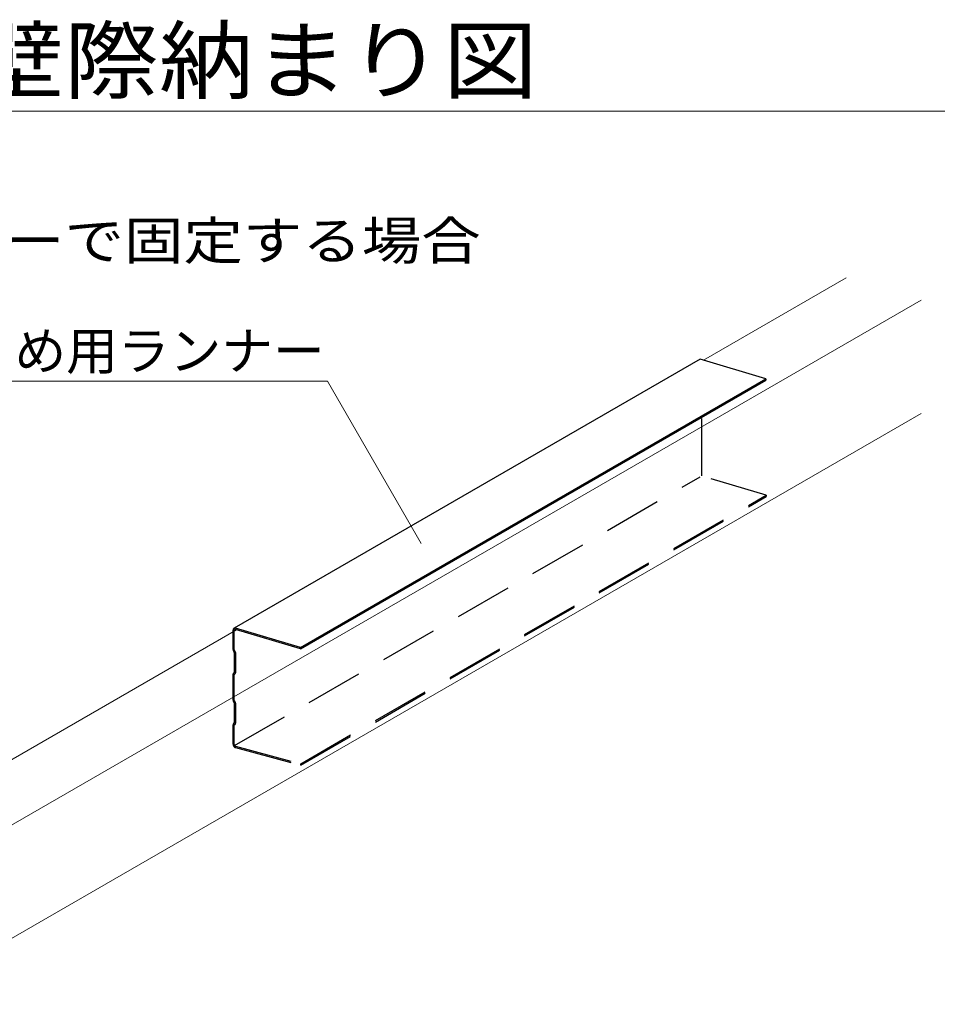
# Model space of a CAD drawing. Units: millimetres on the paper. Extents: x -195 to 195, y -135 to 132.
# Drawn here: x -125.59 to -93.62, y -52.23 to -18.22 of the extents above; entities that cross this region are included whole.
import ezdxf
from ezdxf.enums import TextEntityAlignment as Align

# ---------------------------------------------------------------- set-up
doc = ezdxf.new("R2010")
doc.units = ezdxf.units.MM
doc.linetypes.add('DASHED2', pattern=[3, 2, -1])
for name, color, linetype, lineweight in [('0-2_野縁受け', 3, 'Continuous', 18), ('0-3_野縁', 2, 'Continuous', 25), ('0-6_文字', 7, 'Continuous', 18), ('F-3_野縁', 3, 'Continuous', 18)]:
    doc.layers.add(name, color=color, linetype=linetype, lineweight=lineweight)
doc.layers.add('F-6_文字', color=7, linetype='Continuous')
doc.styles.add('ＭＳ ゴシック', font='')
doc.styles.get('ＭＳ ゴシック').set_extended_font_data('MS Gothic')

msp = doc.modelspace()

# ---------------------------------------------------------------- linework, layer by layer
at = {"layer": '0-2_野縁受け'}
for p, q in [((-96.796, -27.218), (-101.775, -30.092)), ((-135.935, -52.096), (-94.185, -27.992)), ((-94.185, -31.944), (-131.265, -53.352)), ((-118.042, -39.484), (-138.633, -51.373))]:
    msp.add_line(p, q, dxfattribs=at)
at = {"layer": '0-3_野縁'}
for p, q in [((-115.809, -40.146), (-99.597, -30.786)), ((-115.809, -40.098), (-118.073, -39.427)), ((-118.158, -39.551), (-118.158, -39.5)), ((-118.116, -39.527), (-118.116, -39.511)), ((-115.809, -40.146), (-118.074, -39.475)), ((-115.809, -40.146), (-115.809, -40.098))]:
    msp.add_line(p, q, dxfattribs=at)
at = {"layer": '0-3_野縁', "linetype": 'DASHED2'}
for p, q in [((-118.102, -43.519), (-101.885, -34.156)), ((-115.794, -44.198), (-99.582, -34.838)), ((-99.582, -34.79), (-99.582, -34.838)), ((-118.158, -40.172), (-118.158, -39.551)), ((-118.116, -40.183), (-118.116, -39.527)), ((-118.115, -40.265), (-118.132, -40.244)), ((-118.105, -40.215), (-118.088, -40.236)), ((-118.103, -40.939), (-118.103, -40.299)), ((-118.062, -40.95), (-118.062, -40.31)), ((-118.158, -41.932), (-118.158, -41.036)), ((-118.112, -40.963), (-118.14, -40.992)), ((-118.116, -41.943), (-118.116, -41.05)), ((-118.081, -41.003), (-118.109, -41.033)), ((-118.115, -42.025), (-118.132, -42.004)), ((-118.105, -41.975), (-118.088, -41.996)), ((-118.103, -42.699), (-118.103, -42.059)), ((-118.062, -42.71), (-118.062, -42.07)), ((-118.158, -43.468), (-118.158, -42.796)), ((-118.112, -42.723), (-118.14, -42.752)), ((-118.116, -43.479), (-118.116, -42.81)), ((-118.081, -42.763), (-118.109, -42.793)), ((-118.075, -43.538), (-115.794, -44.15)), ((-118.075, -43.586), (-115.794, -44.198)), ((-115.794, -44.198), (-115.794, -44.15))]:
    msp.add_line(p, q, dxfattribs=at)
at = {"layer": '0-3_野縁'}
for points in [[(-99.597, -30.738), (-101.889, -30.059), (-118.124, -39.432)], [(-115.809, -40.098), (-99.597, -30.738), (-99.597, -30.786)]]:
    msp.add_lwpolyline(points, dxfattribs=at)
at = {"layer": '0-3_野縁', "linetype": 'DASHED2'}
msp.add_lwpolyline([(-115.794, -44.15), (-99.582, -34.79), (-101.829, -34.124), (-101.829, -32.074)], dxfattribs=at)
at = {"layer": '0-3_野縁'}
for centre, radius, start, end in [((-118.087, -39.49), 0.0695, 144.002, 149.9234), ((-118.09, -39.487), 0.0653, 137.8307, 143.9994), ((-118.093, -39.485), 0.0621, 131.4464, 137.8265), ((-118.094, -39.484), 0.0599, 124.9019, 131.4408), ((-118.095, -39.483), 0.0586, 118.264, 124.8951), ((-118.095, -39.482), 0.0584, 111.6086, 118.2567), ((-118.095, -39.483), 0.0592, 105.0134, 111.6015), ((-118.094, -39.485), 0.061, 98.5503, 105.0072), ((-118.094, -39.488), 0.0638, 92.2788, 98.5454), ((-118.094, -39.491), 0.0675, 86.2426, 92.2755), ((-118.094, -39.496), 0.0722, 80.4681, 86.2409), ((-118.095, -39.501), 0.0776, 74.9661, 80.4678), ((-118.096, -39.507), 0.0836, 73.5001, 74.9668), ((-118.058, -39.5), 0.1, 170.9453, 175.5871), ((-118.051, -39.5), 0.107, 175.5847, 180.0233), ((-118.044, -39.5), 0.114, 180.0208, 180.023), ((-118.065, -39.498), 0.0931, 166.0779, 170.9475), ((-118.071, -39.497), 0.0864, 160.9611, 166.0797), ((-118.077, -39.495), 0.0801, 155.579, 160.9622), ((-118.083, -39.492), 0.0744, 149.9245, 155.5791), ((-118.063, -39.511), 0.0535, 175.5847, 180.0233), ((-118.06, -39.511), 0.0569, 180.02081, 180.02082), ((-118.07, -39.51), 0.0466, 166.0779, 170.9475), ((-118.066, -39.511), 0.05, 170.9453, 175.5871), ((-118.073, -39.51), 0.0432, 160.9611, 166.0797), ((-118.076, -39.509), 0.0401, 155.579, 160.9622), ((-118.079, -39.507), 0.0372, 149.9245, 155.5791), ((-118.081, -39.506), 0.0347, 144.002, 149.9234), ((-118.082, -39.505), 0.0327, 137.8307, 143.9994), ((-118.084, -39.504), 0.0311, 131.4464, 137.8265), ((-118.084, -39.503), 0.0299, 124.9019, 131.4408), ((-118.085, -39.503), 0.0293, 118.264, 124.8951), ((-118.085, -39.502), 0.0292, 111.6086, 118.2567), ((-118.085, -39.503), 0.0296, 105.0134, 111.6015), ((-118.084, -39.504), 0.0305, 98.5503, 105.0072), ((-118.084, -39.505), 0.0319, 92.2788, 98.5454), ((-118.084, -39.507), 0.0338, 86.2426, 92.2755), ((-118.084, -39.509), 0.0361, 80.4681, 86.2409), ((-118.085, -39.512), 0.0388, 74.9661, 80.4678), ((-118.086, -39.515), 0.0418, 73.5001, 74.9668)]:
    msp.add_arc(centre, radius, start, end, dxfattribs=at)
at = {"layer": '0-3_野縁', "linetype": 'DASHED2'}
for centre, radius, start, end in [((-118.057, -40.172), 0.101, 180.0208, 184.2828), ((-118.063, -40.172), 0.0954, 179.9763, 180.0233), ((-118.051, -40.172), 0.107, 184.2802, 188.3926), ((-118.046, -40.171), 0.112, 188.3901, 192.3798), ((-118.042, -40.17), 0.116, 192.3773, 196.271), ((-118.039, -40.169), 0.119, 196.2686, 200.0921), ((-118.037, -40.168), 0.121, 200.0898, 203.8687), ((-118.036, -40.168), 0.122, 203.8664, 207.6259), ((-118.037, -40.168), 0.122, 207.6236, 211.3885), ((-118.038, -40.169), 0.121, 211.3862, 215.1815), ((-118.04, -40.17), 0.118, 215.1792, 218.4535), ((-118.075, -40.183), 0.0419, 180, 180.0233), ((-118.072, -40.183), 0.0445, 180.0208, 184.2828), ((-118.069, -40.183), 0.047, 184.2802, 188.3926), ((-118.067, -40.183), 0.0492, 188.3901, 192.3798), ((-118.066, -40.182), 0.051, 192.3773, 196.271), ((-118.159, -40.3), 0.0552, 35.1792, 39.0302), ((-118.064, -40.182), 0.0524, 196.2686, 200.0921), ((-118.16, -40.3), 0.0564, 31.3862, 35.1816), ((-118.063, -40.182), 0.0533, 200.0898, 203.8687), ((-118.063, -40.182), 0.0538, 203.8664, 207.6259), ((-118.16, -40.301), 0.0571, 27.6236, 31.3885), ((-118.063, -40.182), 0.0536, 207.6236, 211.3885), ((-118.064, -40.182), 0.053, 211.3862, 215.1815), ((-118.16, -40.301), 0.0572, 23.8664, 27.6259), ((-118.16, -40.301), 0.0568, 20.0898, 23.8687), ((-118.159, -40.3), 0.0558, 16.2686, 20.0921), ((-118.064, -40.183), 0.0519, 215.1792, 218.4623), ((-118.157, -40.3), 0.0543, 12.3773, 16.271), ((-118.156, -40.299), 0.0523, 8.3901, 12.3798), ((-118.153, -40.299), 0.05, 4.2802, 8.3926), ((-118.151, -40.299), 0.0474, 0.0208, 4.2828), ((-118.148, -40.299), 0.0446, 0, 0.0233), ((-118.183, -40.312), 0.121, 35.1792, 38.5323), ((-118.185, -40.313), 0.124, 31.3862, 35.1816), ((-118.187, -40.314), 0.126, 27.6236, 31.3885), ((-118.187, -40.314), 0.126, 23.8664, 27.6259), ((-118.186, -40.314), 0.125, 20.0898, 23.8687), ((-118.184, -40.313), 0.123, 16.2686, 20.0921), ((-118.181, -40.312), 0.119, 12.3773, 16.271), ((-118.177, -40.311), 0.115, 8.3901, 12.3798), ((-118.172, -40.31), 0.11, 4.2802, 8.3926), ((-118.166, -40.31), 0.104, 0.0208, 4.2828), ((-118.16, -40.31), 0.0981, 0, 0.0233), ((-118.069, -41.043), 0.0892, 170.9453, 175.5871), ((-118.051, -41.043), 0.107, 184.2802, 184.2803), ((-118.075, -41.042), 0.083, 166.0779, 170.9475), ((-118.081, -41.041), 0.0771, 160.9611, 166.0797), ((-118.086, -41.039), 0.0714, 155.579, 160.9622), ((-118.091, -41.037), 0.0664, 149.9245, 155.5791), ((-118.095, -41.034), 0.0619, 144.002, 149.9234), ((-118.098, -41.032), 0.0582, 137.8307, 143.9994), ((-118.1, -41.03), 0.0554, 136.0182, 137.8265), ((-118.078, -41.054), 0.0392, 170.9453, 173.2089), ((-118.083, -41.053), 0.0338, 160.9611, 166.0797), ((-118.08, -41.054), 0.0365, 166.0779, 170.9475), ((-118.085, -41.053), 0.0314, 155.579, 160.9622), ((-118.087, -41.052), 0.0292, 149.9245, 155.5791), ((-118.089, -41.051), 0.0272, 144.002, 149.9234), ((-118.132, -40.944), 0.0272, 317.8307, 323.9994), ((-118.131, -40.945), 0.0259, 316.0182, 317.8265), ((-118.09, -41.05), 0.0256, 137.8307, 143.9994), ((-118.133, -40.943), 0.0289, 324.002, 329.9234), ((-118.135, -40.942), 0.031, 329.9244, 335.5791), ((-118.137, -40.941), 0.0334, 335.579, 340.9622), ((-118.139, -40.94), 0.036, 340.9611, 346.0797), ((-118.148, -40.939), 0.0446, 355.5847, 0.0233), ((-118.151, -40.939), 0.0474, 0.02081, 0.02083), ((-118.145, -40.939), 0.0417, 350.9453, 355.5871), ((-118.142, -40.94), 0.0388, 346.0779, 350.9475), ((-118.122, -40.964), 0.0569, 316.0172, 317.8265), ((-118.124, -40.962), 0.0599, 317.8307, 323.9994), ((-118.127, -40.959), 0.0637, 324.002, 329.9234), ((-118.131, -40.957), 0.0682, 329.9244, 335.5791), ((-118.136, -40.955), 0.0735, 335.579, 340.9622), ((-118.141, -40.953), 0.0792, 340.9611, 346.0797), ((-118.147, -40.952), 0.0854, 346.0779, 350.9475), ((-118.16, -40.95), 0.0981, 355.5847, 0.0233), ((-118.166, -40.95), 0.104, 0.02081, 0.02083), ((-118.153, -40.951), 0.0917, 350.9453, 355.5871), ((-118.057, -41.932), 0.101, 180.0208, 184.2828), ((-118.063, -41.932), 0.0954, 179.9763, 180.0233), ((-118.051, -41.932), 0.107, 184.2802, 188.3926), ((-118.046, -41.931), 0.112, 188.3901, 192.3798), ((-118.042, -41.93), 0.116, 192.3773, 196.271), ((-118.039, -41.929), 0.119, 196.2686, 200.0921), ((-118.037, -41.928), 0.121, 200.0898, 203.8687), ((-118.036, -41.928), 0.122, 203.8664, 207.6259), ((-118.037, -41.928), 0.122, 207.6236, 211.3885), ((-118.038, -41.929), 0.121, 211.3862, 215.1815), ((-118.04, -41.93), 0.118, 215.1792, 218.4535), ((-118.075, -41.943), 0.0419, 180, 180.0233), ((-118.072, -41.943), 0.0445, 180.0208, 184.2828), ((-118.069, -41.943), 0.047, 184.2802, 188.3926), ((-118.067, -41.943), 0.0492, 188.3901, 192.3798), ((-118.066, -41.942), 0.051, 192.3773, 196.271), ((-118.159, -42.06), 0.0552, 35.1792, 39.0302), ((-118.064, -41.942), 0.0524, 196.2686, 200.0921), ((-118.16, -42.06), 0.0564, 31.3862, 35.1816), ((-118.063, -41.942), 0.0533, 200.0898, 203.8687), ((-118.063, -41.942), 0.0538, 203.8664, 207.6259), ((-118.16, -42.061), 0.0571, 27.6236, 31.3885), ((-118.063, -41.942), 0.0536, 207.6236, 211.3885), ((-118.064, -41.942), 0.053, 211.3862, 215.1815), ((-118.16, -42.061), 0.0572, 23.8664, 27.6259), ((-118.16, -42.061), 0.0568, 20.0898, 23.8687), ((-118.159, -42.06), 0.0558, 16.2686, 20.0921), ((-118.064, -41.943), 0.0519, 215.1792, 218.4623), ((-118.157, -42.06), 0.0543, 12.3773, 16.271), ((-118.156, -42.059), 0.0523, 8.3901, 12.3798), ((-118.153, -42.059), 0.05, 4.2802, 8.3926), ((-118.151, -42.059), 0.0474, 0.0208, 4.2828), ((-118.148, -42.059), 0.0446, 0, 0.0233), ((-118.183, -42.072), 0.121, 35.1792, 38.5323), ((-118.185, -42.073), 0.124, 31.3862, 35.1816), ((-118.187, -42.074), 0.126, 27.6236, 31.3885), ((-118.187, -42.074), 0.126, 23.8664, 27.6259), ((-118.186, -42.074), 0.125, 20.0898, 23.8687), ((-118.184, -42.073), 0.123, 16.2686, 20.0921), ((-118.181, -42.072), 0.119, 12.3773, 16.271), ((-118.177, -42.071), 0.115, 8.3901, 12.3798), ((-118.172, -42.07), 0.11, 4.2802, 8.3926), ((-118.166, -42.07), 0.104, 0.0208, 4.2828), ((-118.16, -42.07), 0.0981, 0, 0.0233), ((-118.069, -42.803), 0.0892, 170.9453, 175.5871), ((-118.051, -42.803), 0.107, 184.2802, 184.2803), ((-118.075, -42.802), 0.083, 166.0779, 170.9475), ((-118.081, -42.801), 0.0771, 160.9611, 166.0797), ((-118.086, -42.799), 0.0714, 155.579, 160.9622), ((-118.091, -42.797), 0.0664, 149.9245, 155.5791), ((-118.095, -42.794), 0.0619, 144.002, 149.9234), ((-118.098, -42.792), 0.0582, 137.8307, 143.9994), ((-118.1, -42.79), 0.0554, 136.0182, 137.8265), ((-118.078, -42.814), 0.0392, 170.9453, 173.2089), ((-118.083, -42.813), 0.0338, 160.9611, 166.0797), ((-118.08, -42.814), 0.0365, 166.0779, 170.9475), ((-118.085, -42.813), 0.0314, 155.579, 160.9622), ((-118.087, -42.812), 0.0292, 149.9245, 155.5791), ((-118.089, -42.811), 0.0272, 144.002, 149.9234), ((-118.132, -42.704), 0.0272, 317.8307, 323.9994), ((-118.131, -42.705), 0.0259, 316.0182, 317.8265), ((-118.09, -42.81), 0.0256, 137.8307, 143.9994), ((-118.133, -42.703), 0.0289, 324.002, 329.9234), ((-118.135, -42.702), 0.031, 329.9244, 335.5791), ((-118.137, -42.701), 0.0334, 335.579, 340.9622), ((-118.139, -42.7), 0.036, 340.9611, 346.0797), ((-118.148, -42.699), 0.0446, 355.5847, 0.0233), ((-118.151, -42.699), 0.0474, 0.02081, 0.02083), ((-118.145, -42.699), 0.0417, 350.9453, 355.5871), ((-118.142, -42.7), 0.0388, 346.0779, 350.9475), ((-118.122, -42.724), 0.0569, 316.0172, 317.8265), ((-118.124, -42.722), 0.0599, 317.8307, 323.9994), ((-118.127, -42.719), 0.0637, 324.002, 329.9234), ((-118.131, -42.717), 0.0682, 329.9244, 335.5791), ((-118.136, -42.715), 0.0735, 335.579, 340.9622), ((-118.141, -42.713), 0.0792, 340.9611, 346.0797), ((-118.147, -42.712), 0.0854, 346.0779, 350.9475), ((-118.16, -42.71), 0.0981, 355.5847, 0.0233), ((-118.166, -42.71), 0.104, 0.02081, 0.02083), ((-118.153, -42.711), 0.0917, 350.9453, 355.5871), ((-118.044, -43.468), 0.114, 180.0208, 184.2828), ((-118.051, -43.468), 0.107, 179.9763, 180.0233), ((-118.038, -43.468), 0.12, 184.2802, 188.3926), ((-118.033, -43.467), 0.126, 188.3901, 192.3798), ((-118.028, -43.466), 0.13, 192.3773, 196.271), ((-118.025, -43.465), 0.134, 196.2686, 200.0921), ((-118.022, -43.464), 0.136, 200.0898, 203.8687), ((-118.021, -43.464), 0.137, 203.8664, 207.6259), ((-118.022, -43.464), 0.137, 207.6236, 211.3885), ((-118.06, -43.479), 0.0569, 180.0208, 184.2828), ((-118.063, -43.479), 0.0535, 180, 180.0233), ((-118.056, -43.479), 0.06, 184.2802, 188.3926), ((-118.054, -43.479), 0.0628, 188.3901, 192.3798), ((-118.051, -43.478), 0.0651, 192.3773, 196.271), ((-118.05, -43.478), 0.0669, 196.2686, 200.0921), ((-118.049, -43.477), 0.0681, 200.0898, 203.8687), ((-118.048, -43.477), 0.0686, 203.8664, 207.6259), ((-118.048, -43.477), 0.0685, 207.6236, 211.3885), ((-118.049, -43.478), 0.0677, 211.3862, 215.1815), ((-118.05, -43.478), 0.0662, 215.1792, 219.0302), ((-118.052, -43.48), 0.0642, 219.0278, 222.9602), ((-118.054, -43.481), 0.0616, 222.9578, 226.9978), ((-118.056, -43.484), 0.0587, 226.9953, 231.1697), ((-118.058, -43.486), 0.0554, 231.1672, 235.5032), ((-118.023, -43.465), 0.135, 211.3862, 215.1815), ((-118.026, -43.466), 0.132, 215.1792, 219.0302), ((-118.029, -43.469), 0.128, 219.0278, 222.9602), ((-118.032, -43.472), 0.123, 222.9578, 226.9978), ((-118.036, -43.477), 0.117, 226.9953, 231.1697), ((-118.04, -43.482), 0.111, 231.1672, 235.5032), ((-118.044, -43.487), 0.104, 235.5007, 240.025), ((-118.048, -43.493), 0.097, 240.0227, 244.7612), ((-118.06, -43.489), 0.052, 235.5007, 240.025), ((-118.051, -43.5), 0.0902, 244.7592, 249.7354), ((-118.061, -43.492), 0.0485, 240.0227, 244.7612), ((-118.063, -43.495), 0.0451, 244.7592, 249.7354), ((-118.053, -43.506), 0.0836, 249.7339, 254.9668), ((-118.064, -43.498), 0.0418, 249.7339, 254.9668), ((-118.065, -43.501), 0.0388, 254.9661, 255), ((-118.055, -43.512), 0.0776, 254.9661, 255.034)]:
    msp.add_arc(centre, radius, start, end, dxfattribs=at)
at = {"layer": '0-6_文字'}
msp.add_lwpolyline([(-131.172, -30.82), (-114.865, -30.82), (-111.601, -36.472)], dxfattribs=at)
at = {"layer": 'F-3_野縁'}
msp.add_line((-145.482, -21.406), (-2.548, -21.406), dxfattribs=at)

# ---------------------------------------------------------------- texts
at = {"layer": '0-6_文字', "style": 'ＭＳ ゴシック'}
msp.add_text('振れ止め用ランナー', height=1.32, dxfattribs=at).set_placement((-131.172, -30.82), align=Align.BOTTOM_LEFT)
at = {"layer": 'F-6_文字', "style": 'ＭＳ ゴシック'}
for s, height, width, p in [('□短手方向 壁際納まり図', 2.199, 1.1, (-145.482, -21.406)), ('・振れ止め用ランナーで固定する場合', 1.32, 1.15, (-144.732, -26.979))]:
    msp.add_text(s, height=height, dxfattribs=dict(at, width=width)).set_placement(p, align=Align.BOTTOM_LEFT)

doc.saveas('drawing.dxf')
